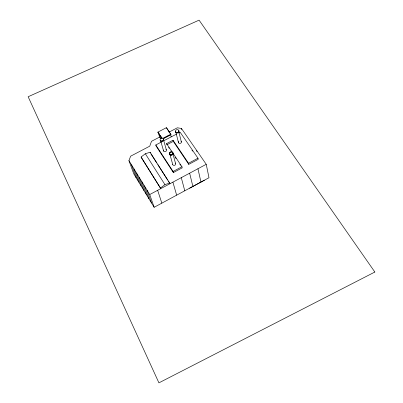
<?xml version="1.0" encoding="UTF-8"?>
<svg xmlns="http://www.w3.org/2000/svg" width="403" height="403" viewBox="0 0 403 403"><rect width="100%" height="100%" fill="white"/><g stroke="black" fill="none" stroke-linecap="round" stroke-linejoin="round"><path stroke-width="0.6" d="M168.973 132.174L177.325 127.806L181.451 128.456L206.23 164.308L208.996 177.738L154.153 207.288L133.791 173.905L128.94 160.646L130.622 156.193L149.725 146.188L151.508 141.302L159.88 136.929L160.842 138.385M141.115 156.979L160.792 188.624L141.352 157.679L141.115 156.979L145.332 153.745L150.107 152.258L170.021 183.687M160.575 187.954L164.948 184.634L169.819 183.007M189.627 188.211L204.422 180.201M154.153 207.288L149.735 194.543L206.23 164.308M181.954 166.741L182.237 167.844L173.376 172.565L173.068 171.476L181.954 166.741L166.585 143.614L173.008 140.244L188.508 163.255L188.775 164.359L198.231 159.316L197.989 158.203L180.131 132.209L178.554 133.035M188.508 163.255L197.989 158.203M173.376 172.565L156.122 146.088L155.79 144.969L161.527 141.962M163.633 140.854L176.454 134.134M173.008 140.244L173.305 141.372L166.897 144.737L166.585 143.614M162.736 138.441L170.832 134.199L166.419 127.67L157.835 132.149L161.658 138.179M163.553 138.345L169.522 135.217M163.089 138.788L170.958 134.673L170.832 134.199M191.939 150.153L192.639 151.17M169.26 132.159L166.419 127.67M169.94 133.161L170.958 134.673M173.305 141.372L188.775 164.359M168.605 147.307L169.285 148.334M170.988 150.898L171.673 151.926M175.078 157.059L176.101 158.601M179.849 164.248L180.534 165.275M159.734 134.798L158.374 132.743L159.729 137.463M160.419 135.826L161.784 137.881M157.835 132.149L161.86 138.219M155.79 144.969L173.068 171.476M151.009 154.022L156.782 163.024M157.8 164.615L167.643 179.98M168.323 181.038L169.683 183.158M145.332 153.745L164.948 184.634M128.94 160.646L149.735 194.543M131.464 164.756L136.259 177.955M134.003 168.902L138.753 182.04M136.567 173.083L141.267 186.161M139.156 177.3L143.8 190.312M141.765 181.557L146.354 194.503M144.4 185.848L148.934 198.729M147.055 190.176L151.533 202.986M157.649 190.307L161.835 203.147M150.107 152.258L150.334 152.959M172.907 182.141L176.64 195.168M160.732 141.06L163.593 150.999M166.358 149.941L163.396 139.398A1.516 1.229 -15.8 0 1 163.452 140.037M172.766 164.646L169.9 154.268A1.536 1.264 -15.3 0 1 169.834 153.614M172.922 153.75L175.572 163.568A1.506 1.249 -15.3 0 1 174.484 165.321A1.506 1.249 -15.3 0 1 172.686 164.333M181.285 177.658L184.776 190.785M170.61 134.647L171.199 136.889M175.748 131.781L178.443 142.445M189.637 173.189L192.881 186.418M178.731 131.328L181.36 141.997M181.451 128.456L181.743 129.665M197.949 168.741L200.951 182.07M196.719 150.541L196.976 151.73M175.134 163.069A1.506 1.249 -15.3 0 1 175.391 163.291M165.93 149.453A1.486 1.214 -15.8 0 1 166.167 151.085A1.486 1.214 -15.8 0 1 164.228 151.593A1.486 1.214 -15.8 0 1 163.653 150.052M181.098 141.428A1.481 1.204 -14 0 1 180.841 143.08A1.481 1.204 -14 0 1 178.867 143.166A1.481 1.204 -14 0 1 178.781 141.529M172.827 153.83A1.536 1.264 -15.3 0 1 172.706 154.158M172.489 154.455A1.536 1.264 -15.3 0 1 171.839 154.888M171.451 154.989A1.536 1.264 -15.3 0 1 170.676 154.933M170.343 154.777A1.536 1.264 -15.3 0 1 170.076 154.556M172.766 153.17A1.536 1.264 -15.3 0 1 172.847 153.493M163.331 140.36A1.516 1.229 -15.8 0 1 163.114 140.647M162.822 140.894A1.516 1.229 -15.8 0 1 162.474 141.07M160.999 140.969A1.516 1.229 -15.8 0 1 160.742 140.753M160.565 140.476A1.516 1.229 -15.8 0 1 160.49 140.168M178.594 131.967A1.511 1.219 -14.1 0 1 178.383 132.255M176.272 132.577A1.511 1.219 -14.1 0 1 176.01 132.36M175.834 132.088A1.511 1.219 -14.1 0 1 175.768 131.459M178.7 130.592A1.803 1.456 -14.1 0 1 177.622 132.96A1.803 1.456 -14.1 0 1 175.486 131.443M172.827 152.732A1.834 1.511 -15.3 0 1 171.713 155.185A1.834 1.511 -15.3 0 1 169.547 153.593M169.693 153.205A1.834 1.511 -15.3 0 1 169.95 152.848M172.111 152.279A1.834 1.511 -15.3 0 1 172.509 152.46M163.457 138.97A1.808 1.466 -15.8 0 1 162.565 141.292A1.808 1.466 -15.8 0 1 160.198 140.209M374.85 272.03L158.923 382.85L28.15 96.735L199.077 20.15L374.85 272.03M170.434 154.737A1.839 1.511 -15.3 0 0 173.023 153.014A1.839 1.511 -15.3 0 0 170.182 152.122A1.839 1.511 -15.3 0 0 170.434 154.737M170.56 154.505A1.541 1.264 -15.3 0 0 172.731 153.059A1.541 1.264 -15.3 0 0 170.348 152.309A1.541 1.264 -15.3 0 0 170.56 154.505M161.079 140.914A1.808 1.466 -15.8 0 0 163.638 139.231A1.808 1.466 -15.8 0 0 160.852 138.37A1.808 1.466 -15.8 0 0 161.079 140.914M176.373 132.511A1.803 1.456 -14.1 0 0 178.907 130.839A1.803 1.456 -14.1 0 0 176.106 129.993A1.803 1.456 -14.1 0 0 176.373 132.511"/></g></svg>
